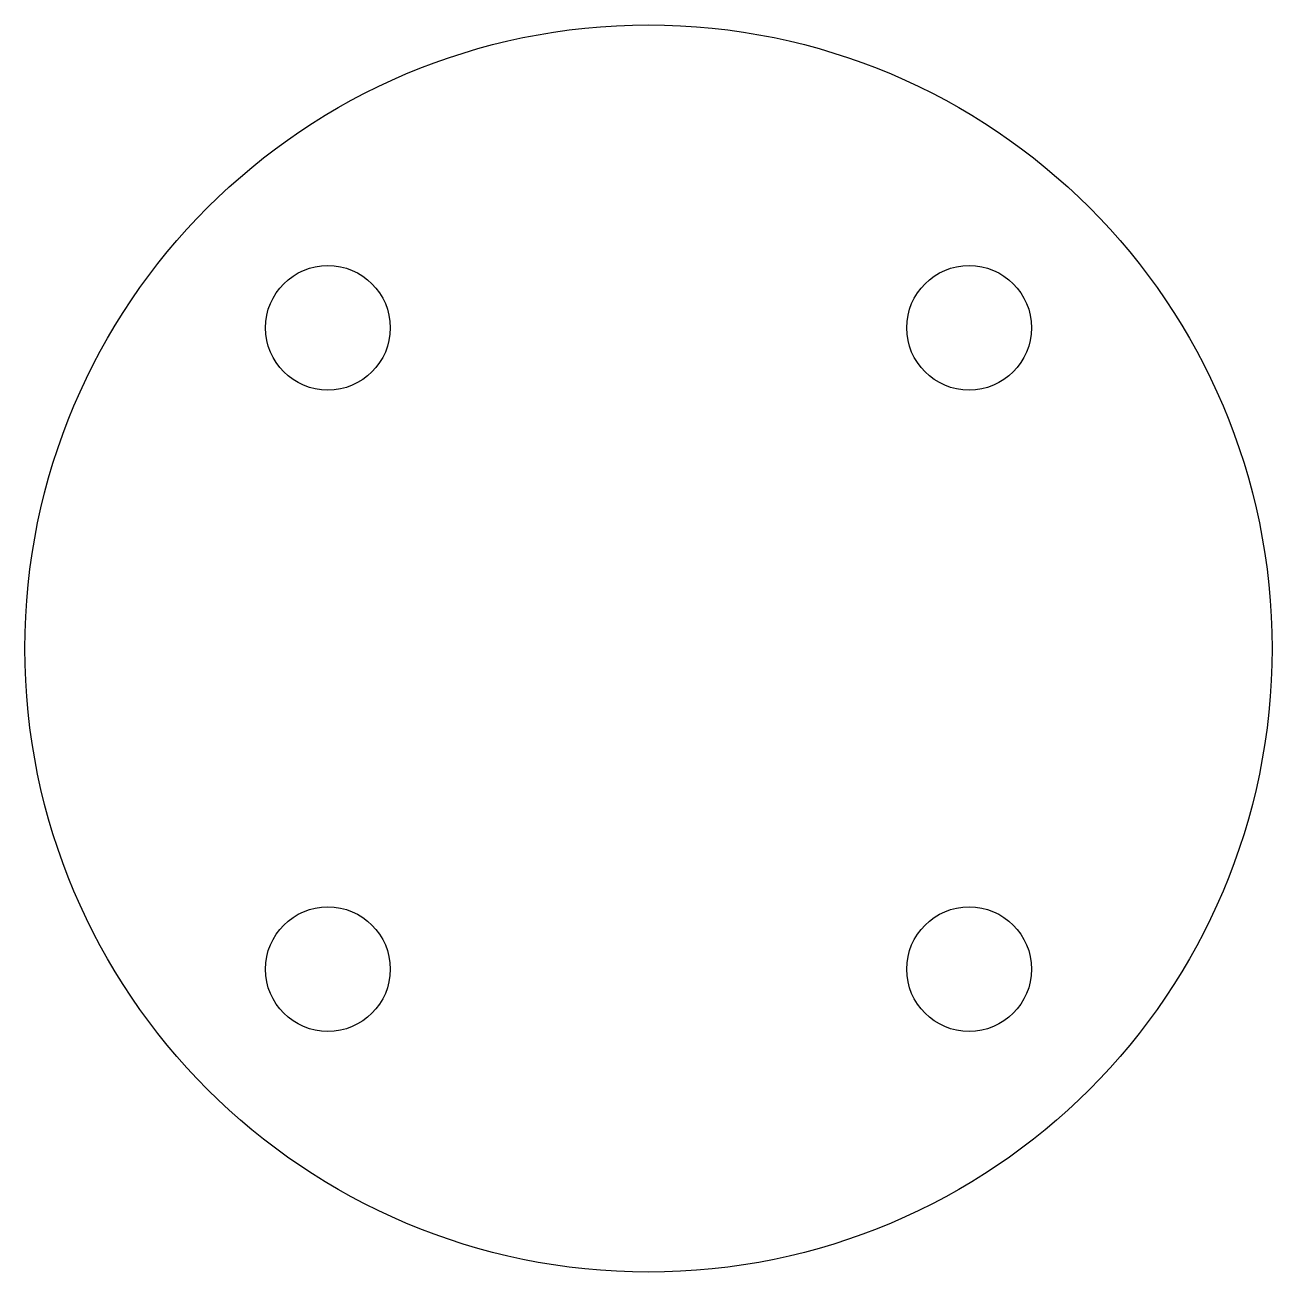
# Model space of a CAD drawing. Header units: millimetres. Extents: x 0 to 110, y 0 to 110.
import ezdxf

# ---------------------------------------------------------------- set-up
doc = ezdxf.new("R2010")
doc.units = ezdxf.units.MM
doc.layers.add('DXF_tmp', color=7, linetype='CONTINUOUS')

msp = doc.modelspace()

# ---------------------------------------------------------------- linework, layer by layer
at = {"layer": 'DXF_tmp'}
for centre, radius in [((55, 54.81), 55), ((26.72, 83.1), 5.5), ((83.28, 83.1), 5.5), ((26.72, 26.53), 5.5), ((83.28, 26.53), 5.5)]:
    msp.add_circle(centre, radius, dxfattribs=at)

doc.saveas('drawing.dxf')
